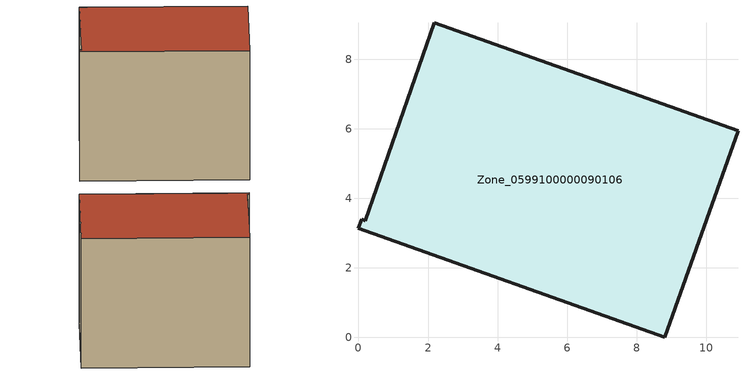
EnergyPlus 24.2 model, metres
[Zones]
Zone_0599100000090106
 floor ground (C_G): 2.17,9.05 10.91,5.94 8.8,0 0,3.14 0.09,3.39 0.19,3.36 z0.51
 wall outside (C_F): 8.8,0 10.91,5.94 2.17,9.05 0.19,3.36 0.09,3.39 0,3.14 8.8,0 z0.51:8.23
 roof outside (C_R): 10.91,5.94 2.17,9.05 0.19,3.36 0.09,3.39 0,3.14 8.8,0 z8.23
[BUILDING]
Pand.0599100000090106: North Axis=0; Terrain=City; Loads Convergence Tolerance Value=0.04; Temperature Convergence Tolerance Value=0.4; Solar Distribution=FullExterior; Maximum Number of Warmup Days=25; Minimum Number of Warmup Days=1
[Site:Location]
Rotterdam.The.Hague.AP_ZH_NLD Design_Conditions: Latitude=51.96; Longitude=4.45; Time Zone=1; Elevation=-4.5
[SITE:GROUNDTEMPERATURE:BUILDINGSURFACE]
18, 18, 18, 18, 18, 18, 18, 18, 18, 18, 18, 18
[MATERIAL] Thermal Absorptance=0.9; Solar Absorptance=0.7; Visible Absorptance=0.7
Name | Roughness | Thickness | Conductivity | Density | Specific Heat
G.TC.1965-1974 | MediumSmooth | 0.15 | 0.882353 | 540 | 1210
F.TC.1965-1974 | Rough | 0.3 | 0.697674 | 1920 | 840
R.TC.1965-1974 | MediumRough | 0.2 | 0.232558 | 1500 | 1000
[CONSTRUCTION]
C_G: G.TC.1965-1974
C_F: F.TC.1965-1974
C_R: R.TC.1965-1974
[ZONE]
Zone_0599100000090106: Type=1; Multiplier=1; Ceiling Height=Autocalculate; Volume=Autocalculate; Floor Area=autocalculate; Part of Total Floor Area=Yes
[ZONEINFILTRATION:DESIGNFLOWRATE]
Infil_Zone_0599100000090106: Zone or ZoneList or Space or SpaceList=Zone_0599100000090106; Schedule=AlwaysOn; Design Flow Rate Calculation Method=Flow/Area; Flow Rate per Floor Area=0.003; Constant Term Coefficient=1; Temperature Term Coefficient=0; Velocity Term Coefficient=0; Velocity Squared Term Coefficient=0
[HVACTEMPLATE:ZONE:IDEALLOADSAIRSYSTEM]
Zone_0599100000090106: Maximum Heating Supply Air Temperature=50; Minimum Cooling Supply Air Temperature=13; Maximum Heating Supply Air Humidity Ratio=0.0156; Minimum Cooling Supply Air Humidity Ratio=0.0077; Heating Limit=NoLimit; Cooling Limit=NoLimit; Dehumidification Control Type=ConstantSensibleHeatRatio; Cooling Sensible Heat Ratio=0.7; Dehumidification Setpoint=60; Humidification Control Type=None; Humidification Setpoint=30; Outdoor Air Method=None; Outdoor Air Flow Rate per Person=0.00944; Outdoor Air Flow Rate per Zone Floor Area=0; Outdoor Air Flow Rate per Zone=0; Demand Controlled Ventilation Type=None; Outdoor Air Economizer Type=NoEconomizer; Heat Recovery Type=None; Sensible Heat Recovery Effectiveness=0.7; Latent Heat Recovery Effectiveness=0.65
[ZONECONTROL:THERMOSTAT]
ThermostatControl_Zone_0599100000090106: Zone or ZoneList=Zone_0599100000090106; Control Type Schedule=DualSetpointControlType; Control 1=Thermostat_Zone_0599100000090106; Temperature Difference Between Cutout And Setpoint=0
[THERMOSTATSETPOINT:DUALSETPOINT]
Thermostat_Zone_0599100000090106: Heating Setpoint Temperature Schedule=HeatingSetpoint_Zone_0599100000090106; Cooling Setpoint Temperature Schedule=CoolingSetpoint_Zone_0599100000090106
[SCHEDULE:COMPACT]
HeatingSetpoint_Zone_0599100000090106: Through: 12/31, For: AllDays, Until: 24:00, 21
CoolingSetpoint_Zone_0599100000090106: Through: 12/31, For: AllDays, Until: 24:00, 24
DualSetpointControlType: Through: 12/31, For: AllDays, Until: 24:00, 4
AlwaysOn: Through: 12/31, For: AllDays, Until: 24:00, 1
